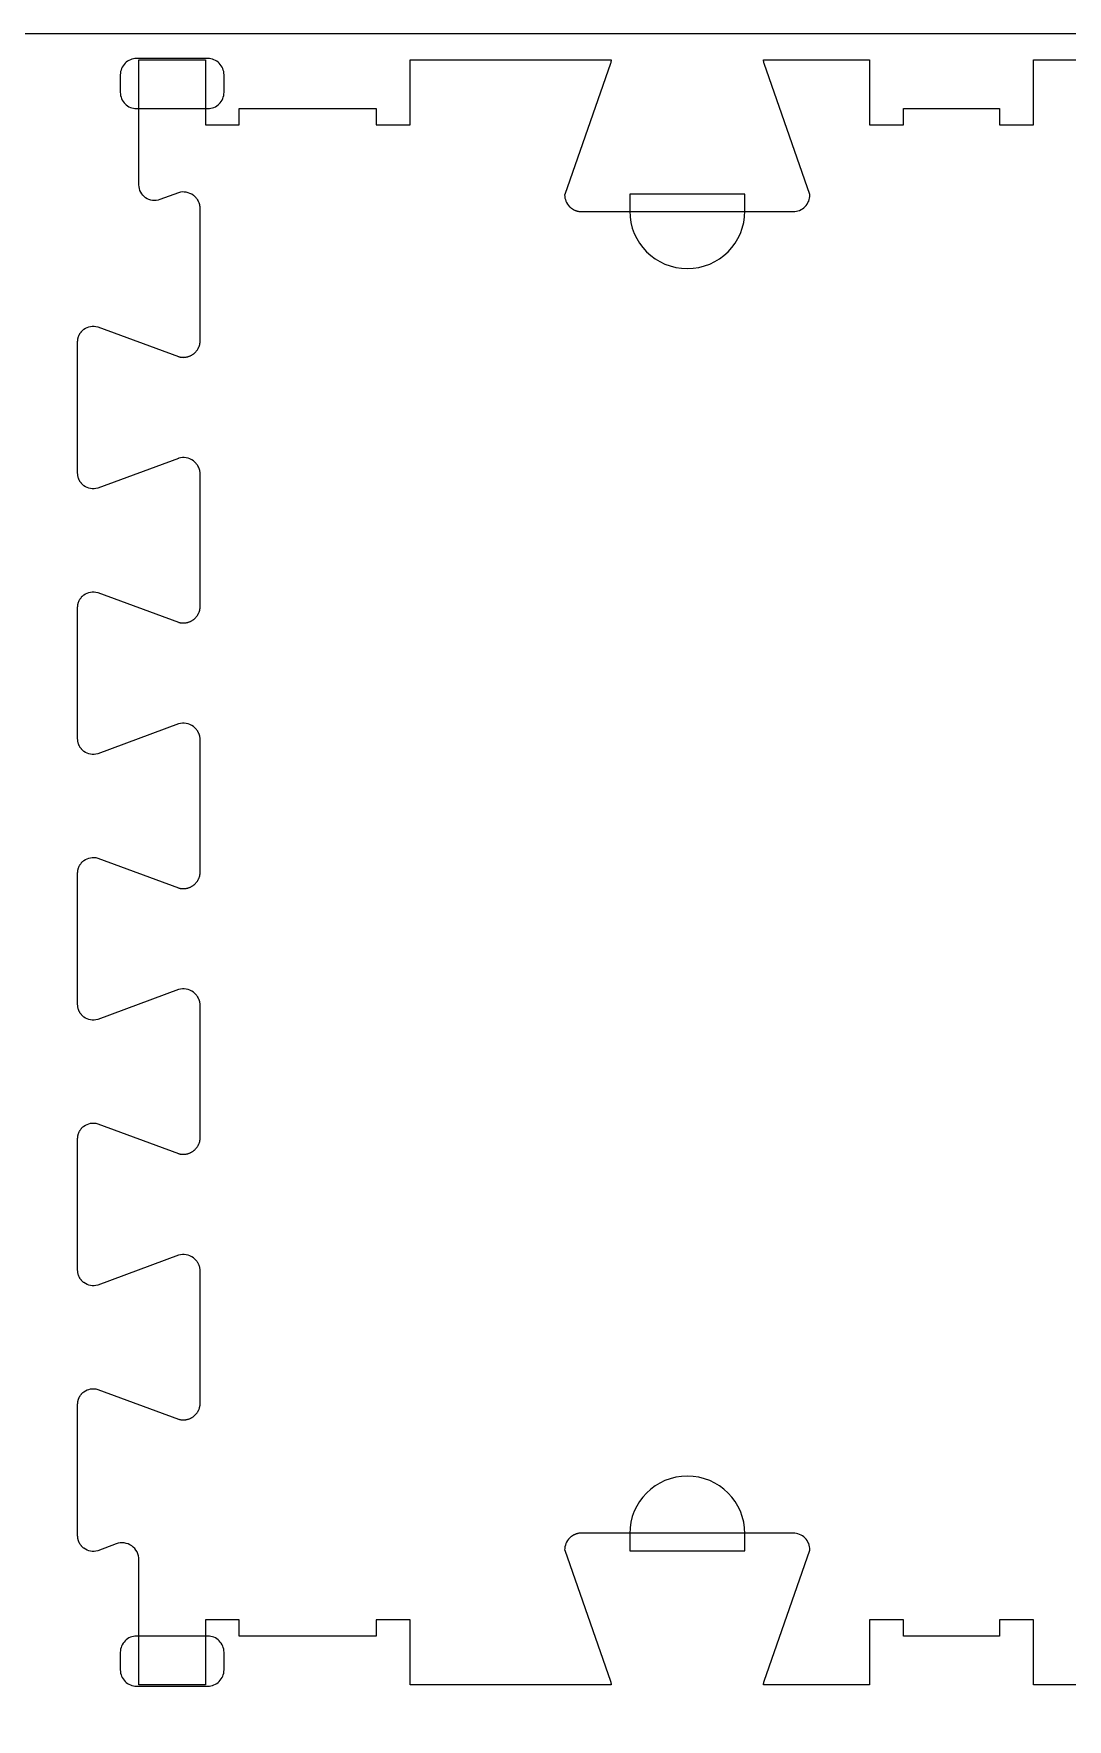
# Model space of a CAD drawing. Extents: x -17068 to -13885, y -84343 to -75479.
# Drawn here: x -15097 to -14715, y -79445 to -78823 of the extents above; entities that cross this region are included whole.
import ezdxf

# ---------------------------------------------------------------- set-up
doc = ezdxf.new("R2010")
doc.units = 0
for name, color, linetype in [('0_SHEET_SPRUCEPLY_2440X122', 1, 'CONTINUOUS'), ('4_ANYTOOL_CUTTHROUGH_OUTSI', 5, 'CONTINUOUS'), ('5_ANYTOOL_HALF_MILL_9MM_IN', 3, 'CONTINUOUS')]:
    doc.layers.add(name, color=color, linetype=linetype)

msp = doc.modelspace()

# ---------------------------------------------------------------- linework, layer by layer
at = {"layer": '0_SHEET_SPRUCEPLY_2440X122'}
msp.add_lwpolyline([(-16696.52, -78822.96), (-16696.52, -80042.96), (-14256.52, -80042.96), (-14256.52, -78822.96)], close=True, dxfattribs=at)
at = {"layer": '4_ANYTOOL_CUTTHROUGH_OUTSI', "color": 5}
msp.add_lwpolyline([(-14688.72, -79432.1), (-14727.82, -79432.1), (-14727.82, -79408.35), (-14727.82, -79408.1), (-14740.32, -79408.1), (-14740.32, -79414.1), (-14775.82, -79414.1), (-14775.82, -79408.1), (-14788.32, -79408.1), (-14788.32, -79432.1), (-14827.42, -79432.1), (-14827.42, -79432.1, -0.061485), (-14827.18, -79430.71), (-14810.28, -79382.43), (-14810.27, -79382.39), (-14810.27, -79382.35), (-14810.27, -79382.35, 0.414214), (-14816.52, -79376.1), (-14894.52, -79376.1), (-14894.67, -79376.1), (-14894.82, -79376.11), (-14894.97, -79376.12), (-14895.12, -79376.13), (-14895.27, -79376.15), (-14895.43, -79376.17), (-14895.58, -79376.19), (-14895.73, -79376.22), (-14895.88, -79376.25), (-14896.03, -79376.29), (-14896.18, -79376.33), (-14896.33, -79376.37), (-14896.48, -79376.42), (-14896.62, -79376.47), (-14896.77, -79376.52), (-14896.91, -79376.58), (-14897.06, -79376.64), (-14897.2, -79376.7), (-14897.34, -79376.77), (-14897.47, -79376.84), (-14897.61, -79376.92), (-14897.74, -79377), (-14897.87, -79377.08), (-14898, -79377.16), (-14898.13, -79377.25), (-14898.25, -79377.34), (-14898.37, -79377.43), (-14898.49, -79377.53), (-14898.61, -79377.63), (-14898.72, -79377.73), (-14898.83, -79377.83), (-14898.94, -79377.93, 0.198912), (-14900.77, -79382.35), (-14900.77, -79382.39), (-14900.76, -79382.43), (-14883.86, -79430.71), (-14883.86, -79430.71, -0.061485), (-14883.63, -79432.1), (-14908.07, -79432.1), (-14957.82, -79432.1), (-14957.82, -79408.1), (-14970.32, -79408.1), (-14970.32, -79414.1), (-15020.82, -79414.1), (-15020.82, -79408.1), (-15033.32, -79408.1), (-15033.32, -79432.1), (-15057.82, -79432.1), (-15057.82, -79385.97), (-15057.82, -79385.97, 0.522088), (-15066.23, -79380.1), (-15073.04, -79382.62, -0.236725), (-15078.11, -79381.72), (-15078.24, -79381.62), (-15078.37, -79381.52), (-15078.49, -79381.41), (-15078.61, -79381.3), (-15078.73, -79381.19), (-15078.85, -79381.07), (-15078.96, -79380.94), (-15079.07, -79380.82), (-15079.18, -79380.69), (-15079.28, -79380.55), (-15079.38, -79380.42), (-15079.48, -79380.28), (-15079.57, -79380.13), (-15079.66, -79379.99), (-15079.74, -79379.84), (-15079.82, -79379.69), (-15079.89, -79379.53), (-15079.96, -79379.38), (-15080.03, -79379.22), (-15080.09, -79379.06), (-15080.14, -79378.9), (-15080.19, -79378.74), (-15080.24, -79378.58), (-15080.28, -79378.41), (-15080.32, -79378.25), (-15080.35, -79378.09), (-15080.37, -79377.92), (-15080.39, -79377.76), (-15080.41, -79377.59), (-15080.42, -79377.43), (-15080.43, -79377.27), (-15080.43, -79377.11), (-15080.43, -79328.6), (-15080.43, -79328.44), (-15080.42, -79328.28), (-15080.41, -79328.11), (-15080.39, -79327.95), (-15080.37, -79327.78), (-15080.35, -79327.62), (-15080.32, -79327.45), (-15080.28, -79327.29), (-15080.24, -79327.13), (-15080.19, -79326.97), (-15080.14, -79326.8), (-15080.09, -79326.64), (-15080.03, -79326.48), (-15079.96, -79326.33), (-15079.89, -79326.17), (-15079.82, -79326.02), (-15079.74, -79325.87), (-15079.66, -79325.72), (-15079.57, -79325.57), (-15079.48, -79325.43), (-15079.38, -79325.29), (-15079.28, -79325.15), (-15079.18, -79325.02), (-15079.07, -79324.89), (-15078.96, -79324.76), (-15078.85, -79324.64), (-15078.73, -79324.52), (-15078.61, -79324.41), (-15078.49, -79324.29), (-15078.37, -79324.19), (-15078.24, -79324.08), (-15078.11, -79323.99, -0.236725), (-15073.04, -79323.09), (-15043.26, -79334.09), (-15043.25, -79334.09), (-15043.25, -79334.09), (-15043.08, -79334.14), (-15042.91, -79334.18), (-15042.74, -79334.22), (-15042.56, -79334.26), (-15042.38, -79334.29), (-15042.21, -79334.31), (-15042.03, -79334.33), (-15041.84, -79334.34), (-15041.66, -79334.35), (-15041.48, -79334.36), (-15041.29, -79334.35), (-15041.11, -79334.35), (-15040.92, -79334.33), (-15040.74, -79334.31), (-15040.56, -79334.29), (-15040.37, -79334.26), (-15040.19, -79334.23), (-15040.01, -79334.19), (-15039.83, -79334.14), (-15039.65, -79334.09), (-15039.48, -79334.03), (-15039.31, -79333.97), (-15039.13, -79333.91), (-15038.97, -79333.84), (-15038.8, -79333.76), (-15038.64, -79333.68), (-15038.48, -79333.6), (-15038.32, -79333.51), (-15038.17, -79333.42), (-15038.02, -79333.32), (-15037.87, -79333.22), (-15037.73, -79333.12), (-15037.59, -79333.01), (-15037.45, -79332.9), (-15037.31, -79332.79), (-15037.18, -79332.66), (-15037.05, -79332.54), (-15036.93, -79332.41), (-15036.8, -79332.28), (-15036.68, -79332.14), (-15036.57, -79332), (-15036.45, -79331.85), (-15036.35, -79331.7), (-15036.24, -79331.55), (-15036.14, -79331.4), (-15036.05, -79331.24), (-15035.96, -79331.08), (-15035.87, -79330.91), (-15035.79, -79330.75), (-15035.72, -79330.58), (-15035.65, -79330.41), (-15035.58, -79330.23), (-15035.52, -79330.06), (-15035.46, -79329.88), (-15035.42, -79329.71), (-15035.37, -79329.53), (-15035.33, -79329.35), (-15035.3, -79329.17), (-15035.27, -79328.99), (-15035.25, -79328.81), (-15035.23, -79328.64), (-15035.22, -79328.46), (-15035.21, -79328.28), (-15035.21, -79328.11), (-15035.21, -79279.6), (-15035.21, -79279.42), (-15035.22, -79279.25), (-15035.23, -79279.07), (-15035.25, -79278.89), (-15035.27, -79278.71), (-15035.3, -79278.53), (-15035.33, -79278.36), (-15035.37, -79278.18), (-15035.41, -79278), (-15035.46, -79277.82), (-15035.52, -79277.65), (-15035.58, -79277.47), (-15035.64, -79277.3), (-15035.72, -79277.13), (-15035.79, -79276.96), (-15035.87, -79276.79), (-15035.96, -79276.63), (-15036.05, -79276.47), (-15036.14, -79276.31), (-15036.24, -79276.15), (-15036.35, -79276), (-15036.45, -79275.85), (-15036.57, -79275.71), (-15036.68, -79275.57), (-15036.8, -79275.43), (-15036.93, -79275.3), (-15037.05, -79275.17), (-15037.18, -79275.04), (-15037.31, -79274.92), (-15037.45, -79274.8), (-15037.59, -79274.69), (-15037.73, -79274.59, 0.237079), (-15043.25, -79273.61), (-15043.26, -79273.62), (-15043.27, -79273.62), (-15073.04, -79284.62), (-15073.04, -79284.62, -0.236725), (-15078.11, -79283.72), (-15078.24, -79283.62), (-15078.37, -79283.52), (-15078.49, -79283.41), (-15078.61, -79283.3), (-15078.73, -79283.19), (-15078.85, -79283.07), (-15078.96, -79282.94), (-15079.07, -79282.82), (-15079.18, -79282.69), (-15079.28, -79282.55), (-15079.38, -79282.42), (-15079.48, -79282.28), (-15079.57, -79282.13), (-15079.66, -79281.99), (-15079.74, -79281.84), (-15079.82, -79281.69), (-15079.89, -79281.53), (-15079.96, -79281.38), (-15080.03, -79281.22), (-15080.09, -79281.06), (-15080.14, -79280.9), (-15080.19, -79280.74), (-15080.24, -79280.58), (-15080.28, -79280.41), (-15080.32, -79280.25), (-15080.35, -79280.09), (-15080.37, -79279.92), (-15080.39, -79279.76), (-15080.41, -79279.59), (-15080.42, -79279.43), (-15080.43, -79279.27), (-15080.43, -79279.11), (-15080.43, -79230.6), (-15080.43, -79230.44), (-15080.42, -79230.28), (-15080.41, -79230.11), (-15080.39, -79229.95), (-15080.37, -79229.78), (-15080.35, -79229.62), (-15080.31, -79229.45), (-15080.28, -79229.29), (-15080.24, -79229.13), (-15080.19, -79228.97), (-15080.14, -79228.8), (-15080.09, -79228.64), (-15080.03, -79228.48), (-15079.96, -79228.33), (-15079.89, -79228.17), (-15079.82, -79228.02), (-15079.74, -79227.87), (-15079.66, -79227.72), (-15079.57, -79227.57), (-15079.48, -79227.43), (-15079.38, -79227.29), (-15079.28, -79227.15), (-15079.18, -79227.02), (-15079.07, -79226.89), (-15078.96, -79226.76), (-15078.85, -79226.64), (-15078.73, -79226.52), (-15078.61, -79226.41), (-15078.49, -79226.29), (-15078.37, -79226.19), (-15078.24, -79226.08), (-15078.11, -79225.99, -0.236725), (-15073.04, -79225.09), (-15043.26, -79236.09), (-15043.25, -79236.09), (-15043.25, -79236.09), (-15043.08, -79236.14), (-15042.91, -79236.18), (-15042.74, -79236.22), (-15042.56, -79236.26), (-15042.38, -79236.29), (-15042.21, -79236.31), (-15042.02, -79236.33), (-15041.84, -79236.34), (-15041.66, -79236.35), (-15041.48, -79236.36), (-15041.29, -79236.35), (-15041.11, -79236.35), (-15040.92, -79236.33), (-15040.74, -79236.31), (-15040.56, -79236.29), (-15040.37, -79236.26), (-15040.19, -79236.23), (-15040.01, -79236.19), (-15039.83, -79236.14), (-15039.65, -79236.09), (-15039.48, -79236.03), (-15039.3, -79235.97), (-15039.13, -79235.91), (-15038.96, -79235.84), (-15038.8, -79235.76), (-15038.64, -79235.68), (-15038.48, -79235.6), (-15038.32, -79235.51), (-15038.16, -79235.42), (-15038.01, -79235.32), (-15037.87, -79235.22), (-15037.73, -79235.12), (-15037.59, -79235.01), (-15037.45, -79234.9), (-15037.31, -79234.79), (-15037.18, -79234.66), (-15037.05, -79234.54), (-15036.93, -79234.41), (-15036.8, -79234.28), (-15036.68, -79234.14), (-15036.57, -79234), (-15036.45, -79233.85), (-15036.35, -79233.7), (-15036.24, -79233.55), (-15036.14, -79233.4), (-15036.05, -79233.24), (-15035.96, -79233.08), (-15035.87, -79232.91), (-15035.79, -79232.75), (-15035.72, -79232.58), (-15035.64, -79232.41), (-15035.58, -79232.23), (-15035.52, -79232.06), (-15035.46, -79231.88), (-15035.41, -79231.71), (-15035.37, -79231.53), (-15035.33, -79231.35), (-15035.3, -79231.17), (-15035.27, -79230.99), (-15035.25, -79230.81), (-15035.23, -79230.64), (-15035.22, -79230.46), (-15035.21, -79230.28), (-15035.21, -79230.11), (-15035.21, -79181.6), (-15035.21, -79181.42), (-15035.22, -79181.25), (-15035.23, -79181.07), (-15035.25, -79180.89), (-15035.27, -79180.71), (-15035.3, -79180.53), (-15035.33, -79180.36), (-15035.37, -79180.18), (-15035.41, -79180), (-15035.46, -79179.82), (-15035.52, -79179.65), (-15035.58, -79179.47), (-15035.64, -79179.3), (-15035.71, -79179.13), (-15035.79, -79178.96), (-15035.87, -79178.79), (-15035.96, -79178.63), (-15036.05, -79178.47), (-15036.14, -79178.31), (-15036.24, -79178.15), (-15036.35, -79178), (-15036.45, -79177.85), (-15036.57, -79177.71), (-15036.68, -79177.57), (-15036.8, -79177.43), (-15036.92, -79177.3), (-15037.05, -79177.17), (-15037.18, -79177.04), (-15037.31, -79176.92), (-15037.45, -79176.8), (-15037.59, -79176.69), (-15037.73, -79176.59, 0.237079), (-15043.25, -79175.61), (-15043.26, -79175.62), (-15043.27, -79175.62), (-15073.04, -79186.62), (-15073.04, -79186.62, -0.236725), (-15078.11, -79185.72), (-15078.24, -79185.62), (-15078.37, -79185.52), (-15078.49, -79185.41), (-15078.61, -79185.3), (-15078.73, -79185.19), (-15078.85, -79185.07), (-15078.96, -79184.94), (-15079.07, -79184.82), (-15079.18, -79184.69), (-15079.28, -79184.55), (-15079.38, -79184.42), (-15079.48, -79184.28), (-15079.57, -79184.13), (-15079.66, -79183.99), (-15079.74, -79183.84), (-15079.82, -79183.69), (-15079.89, -79183.53), (-15079.96, -79183.38), (-15080.03, -79183.22), (-15080.09, -79183.06), (-15080.14, -79182.9), (-15080.19, -79182.74), (-15080.24, -79182.58), (-15080.28, -79182.41), (-15080.31, -79182.25), (-15080.35, -79182.09), (-15080.37, -79181.92), (-15080.39, -79181.76), (-15080.41, -79181.59), (-15080.42, -79181.43), (-15080.43, -79181.27), (-15080.43, -79181.11), (-15080.43, -79132.6), (-15080.43, -79132.44), (-15080.42, -79132.28), (-15080.41, -79132.11), (-15080.39, -79131.95), (-15080.37, -79131.78), (-15080.35, -79131.62), (-15080.31, -79131.45), (-15080.28, -79131.29), (-15080.24, -79131.13), (-15080.19, -79130.97), (-15080.14, -79130.8), (-15080.09, -79130.64), (-15080.03, -79130.48), (-15079.96, -79130.33), (-15079.89, -79130.17), (-15079.82, -79130.02), (-15079.74, -79129.87), (-15079.66, -79129.72), (-15079.57, -79129.57), (-15079.48, -79129.43), (-15079.38, -79129.29), (-15079.28, -79129.15), (-15079.18, -79129.02), (-15079.07, -79128.89), (-15078.96, -79128.76), (-15078.85, -79128.64), (-15078.73, -79128.52), (-15078.61, -79128.41), (-15078.49, -79128.29), (-15078.37, -79128.19), (-15078.24, -79128.08), (-15078.11, -79127.99, -0.236725), (-15073.03, -79127.09), (-15043.26, -79138.09), (-15043.25, -79138.09), (-15043.25, -79138.09), (-15043.08, -79138.14), (-15042.91, -79138.18), (-15042.74, -79138.22), (-15042.56, -79138.26), (-15042.38, -79138.29), (-15042.2, -79138.31), (-15042.02, -79138.33), (-15041.84, -79138.34), (-15041.66, -79138.35), (-15041.48, -79138.36), (-15041.29, -79138.35), (-15041.11, -79138.35), (-15040.92, -79138.33), (-15040.74, -79138.31), (-15040.56, -79138.29), (-15040.37, -79138.26), (-15040.19, -79138.23), (-15040.01, -79138.19), (-15039.83, -79138.14), (-15039.65, -79138.09), (-15039.48, -79138.03), (-15039.3, -79137.97), (-15039.13, -79137.91), (-15038.96, -79137.84), (-15038.8, -79137.76), (-15038.63, -79137.68), (-15038.47, -79137.6), (-15038.32, -79137.51), (-15038.16, -79137.42), (-15038.01, -79137.32), (-15037.87, -79137.22), (-15037.73, -79137.12), (-15037.59, -79137.01), (-15037.45, -79136.9), (-15037.31, -79136.79), (-15037.18, -79136.66), (-15037.05, -79136.54), (-15036.92, -79136.41), (-15036.8, -79136.28), (-15036.68, -79136.14), (-15036.57, -79136), (-15036.45, -79135.85), (-15036.35, -79135.7), (-15036.24, -79135.55), (-15036.14, -79135.4), (-15036.05, -79135.24), (-15035.96, -79135.08), (-15035.87, -79134.91), (-15035.79, -79134.75), (-15035.71, -79134.58), (-15035.64, -79134.41), (-15035.58, -79134.23), (-15035.52, -79134.06), (-15035.46, -79133.88), (-15035.41, -79133.71), (-15035.37, -79133.53), (-15035.33, -79133.35), (-15035.3, -79133.17), (-15035.27, -79132.99), (-15035.25, -79132.81), (-15035.23, -79132.64), (-15035.22, -79132.46), (-15035.21, -79132.28), (-15035.21, -79132.11), (-15035.21, -79083.6), (-15035.21, -79083.42), (-15035.22, -79083.25), (-15035.23, -79083.07), (-15035.25, -79082.89), (-15035.27, -79082.71), (-15035.3, -79082.53), (-15035.33, -79082.36), (-15035.37, -79082.18), (-15035.41, -79082), (-15035.46, -79081.82), (-15035.52, -79081.65), (-15035.58, -79081.47), (-15035.64, -79081.3), (-15035.71, -79081.13), (-15035.79, -79080.96), (-15035.87, -79080.79), (-15035.96, -79080.63), (-15036.05, -79080.47), (-15036.14, -79080.31), (-15036.24, -79080.15), (-15036.35, -79080), (-15036.45, -79079.85), (-15036.57, -79079.71), (-15036.68, -79079.57), (-15036.8, -79079.43), (-15036.92, -79079.3), (-15037.05, -79079.17), (-15037.18, -79079.04), (-15037.31, -79078.92), (-15037.45, -79078.8), (-15037.59, -79078.69), (-15037.72, -79078.59, 0.237079), (-15043.25, -79077.61), (-15043.26, -79077.62), (-15043.27, -79077.62), (-15073.03, -79088.62), (-15073.03, -79088.62, -0.236725), (-15078.11, -79087.72), (-15078.24, -79087.62), (-15078.37, -79087.52), (-15078.49, -79087.41), (-15078.61, -79087.3), (-15078.73, -79087.19), (-15078.85, -79087.07), (-15078.96, -79086.94), (-15079.07, -79086.82), (-15079.18, -79086.69), (-15079.28, -79086.55), (-15079.38, -79086.42), (-15079.48, -79086.28), (-15079.57, -79086.13), (-15079.66, -79085.99), (-15079.74, -79085.84), (-15079.82, -79085.69), (-15079.89, -79085.53), (-15079.96, -79085.38), (-15080.03, -79085.22), (-15080.09, -79085.06), (-15080.14, -79084.9), (-15080.19, -79084.74), (-15080.24, -79084.58), (-15080.28, -79084.41), (-15080.31, -79084.25), (-15080.35, -79084.09), (-15080.37, -79083.92), (-15080.39, -79083.76), (-15080.41, -79083.59), (-15080.42, -79083.43), (-15080.43, -79083.27), (-15080.43, -79083.11), (-15080.43, -79034.6), (-15080.43, -79034.44), (-15080.42, -79034.28), (-15080.41, -79034.11), (-15080.39, -79033.95), (-15080.37, -79033.78), (-15080.34, -79033.62), (-15080.31, -79033.45), (-15080.28, -79033.29), (-15080.24, -79033.13), (-15080.19, -79032.97), (-15080.14, -79032.8), (-15080.09, -79032.64), (-15080.03, -79032.48), (-15079.96, -79032.33), (-15079.89, -79032.17), (-15079.82, -79032.02), (-15079.74, -79031.87), (-15079.66, -79031.72), (-15079.57, -79031.57), (-15079.48, -79031.43), (-15079.38, -79031.29), (-15079.28, -79031.15), (-15079.18, -79031.02), (-15079.07, -79030.89), (-15078.96, -79030.76), (-15078.85, -79030.64), (-15078.73, -79030.52), (-15078.61, -79030.41), (-15078.49, -79030.29), (-15078.37, -79030.19), (-15078.24, -79030.08), (-15078.11, -79029.99, -0.236725), (-15073.03, -79029.09), (-15043.26, -79040.09), (-15043.25, -79040.09), (-15043.25, -79040.09), (-15043.08, -79040.14), (-15042.91, -79040.18), (-15042.74, -79040.22), (-15042.56, -79040.26), (-15042.38, -79040.29), (-15042.2, -79040.31), (-15042.02, -79040.33), (-15041.84, -79040.34), (-15041.66, -79040.35), (-15041.48, -79040.36), (-15041.29, -79040.35), (-15041.11, -79040.35), (-15040.92, -79040.33), (-15040.74, -79040.31), (-15040.56, -79040.29), (-15040.37, -79040.26), (-15040.19, -79040.23), (-15040.01, -79040.19), (-15039.83, -79040.14), (-15039.65, -79040.09), (-15039.48, -79040.03), (-15039.3, -79039.97), (-15039.13, -79039.91), (-15038.96, -79039.84), (-15038.8, -79039.76), (-15038.63, -79039.68), (-15038.47, -79039.6), (-15038.32, -79039.51), (-15038.16, -79039.42), (-15038.01, -79039.32), (-15037.87, -79039.22), (-15037.72, -79039.12), (-15037.59, -79039.01), (-15037.45, -79038.9), (-15037.31, -79038.79), (-15037.18, -79038.66), (-15037.05, -79038.54), (-15036.92, -79038.41), (-15036.8, -79038.28), (-15036.68, -79038.14), (-15036.57, -79038), (-15036.45, -79037.85), (-15036.35, -79037.7), (-15036.24, -79037.55), (-15036.14, -79037.4), (-15036.05, -79037.24), (-15035.96, -79037.08), (-15035.87, -79036.91), (-15035.79, -79036.75), (-15035.71, -79036.58), (-15035.64, -79036.41), (-15035.58, -79036.23), (-15035.52, -79036.06), (-15035.46, -79035.88), (-15035.41, -79035.71), (-15035.37, -79035.53), (-15035.33, -79035.35), (-15035.3, -79035.17), (-15035.27, -79034.99), (-15035.25, -79034.81), (-15035.23, -79034.64), (-15035.22, -79034.46), (-15035.21, -79034.28), (-15035.21, -79034.11), (-15035.21, -78985.6), (-15035.21, -78985.42), (-15035.22, -78985.25), (-15035.23, -78985.07), (-15035.25, -78984.89), (-15035.27, -78984.71), (-15035.3, -78984.53), (-15035.33, -78984.36), (-15035.37, -78984.18), (-15035.41, -78984), (-15035.46, -78983.82), (-15035.52, -78983.65), (-15035.58, -78983.47), (-15035.64, -78983.3), (-15035.71, -78983.13), (-15035.79, -78982.96), (-15035.87, -78982.79), (-15035.96, -78982.63), (-15036.05, -78982.47), (-15036.14, -78982.31), (-15036.24, -78982.15), (-15036.34, -78982), (-15036.45, -78981.85), (-15036.57, -78981.71), (-15036.68, -78981.57), (-15036.8, -78981.43), (-15036.92, -78981.3), (-15037.05, -78981.17), (-15037.18, -78981.04), (-15037.31, -78980.92), (-15037.45, -78980.8), (-15037.58, -78980.69), (-15037.72, -78980.59, 0.237079), (-15043.25, -78979.61), (-15043.26, -78979.62), (-15043.27, -78979.62), (-15073.03, -78990.62), (-15073.03, -78990.62, -0.236725), (-15078.11, -78989.72), (-15078.24, -78989.62), (-15078.37, -78989.52), (-15078.49, -78989.41), (-15078.61, -78989.3), (-15078.73, -78989.19), (-15078.85, -78989.07), (-15078.96, -78988.94), (-15079.07, -78988.82), (-15079.18, -78988.69), (-15079.28, -78988.55), (-15079.38, -78988.42), (-15079.48, -78988.28), (-15079.57, -78988.13), (-15079.66, -78987.99), (-15079.74, -78987.84), (-15079.82, -78987.69), (-15079.89, -78987.53), (-15079.96, -78987.38), (-15080.03, -78987.22), (-15080.09, -78987.06), (-15080.14, -78986.9), (-15080.19, -78986.74), (-15080.24, -78986.58), (-15080.28, -78986.41), (-15080.31, -78986.25), (-15080.34, -78986.09), (-15080.37, -78985.92), (-15080.39, -78985.76), (-15080.41, -78985.59), (-15080.42, -78985.43), (-15080.43, -78985.27), (-15080.43, -78985.11), (-15080.43, -78936.6), (-15080.43, -78936.44), (-15080.42, -78936.28), (-15080.41, -78936.11), (-15080.39, -78935.95), (-15080.37, -78935.78), (-15080.34, -78935.62), (-15080.31, -78935.45), (-15080.28, -78935.29), (-15080.24, -78935.13), (-15080.19, -78934.97), (-15080.14, -78934.8), (-15080.09, -78934.64), (-15080.03, -78934.48), (-15079.96, -78934.33), (-15079.89, -78934.17), (-15079.82, -78934.02), (-15079.74, -78933.87), (-15079.65, -78933.72), (-15079.57, -78933.57), (-15079.48, -78933.43), (-15079.38, -78933.29), (-15079.28, -78933.15), (-15079.18, -78933.02), (-15079.07, -78932.89), (-15078.96, -78932.76), (-15078.85, -78932.64), (-15078.73, -78932.52), (-15078.61, -78932.41), (-15078.49, -78932.29), (-15078.37, -78932.19), (-15078.24, -78932.08), (-15078.11, -78931.99, -0.236725), (-15073.03, -78931.09), (-15043.26, -78942.09), (-15043.25, -78942.09), (-15043.25, -78942.09), (-15043.08, -78942.14), (-15042.91, -78942.18), (-15042.74, -78942.22), (-15042.56, -78942.26), (-15042.38, -78942.29), (-15042.2, -78942.31), (-15042.02, -78942.33), (-15041.84, -78942.34), (-15041.66, -78942.35), (-15041.48, -78942.36), (-15041.29, -78942.35), (-15041.11, -78942.35), (-15040.92, -78942.33), (-15040.74, -78942.31), (-15040.56, -78942.29), (-15040.37, -78942.26), (-15040.19, -78942.23), (-15040.01, -78942.19), (-15039.83, -78942.14), (-15039.65, -78942.09), (-15039.48, -78942.03), (-15039.3, -78941.97), (-15039.13, -78941.91), (-15038.96, -78941.84), (-15038.8, -78941.76), (-15038.63, -78941.68), (-15038.47, -78941.6), (-15038.32, -78941.51), (-15038.16, -78941.42), (-15038.01, -78941.32), (-15037.87, -78941.22), (-15037.72, -78941.12), (-15037.58, -78941.01), (-15037.45, -78940.9), (-15037.31, -78940.79), (-15037.18, -78940.66), (-15037.05, -78940.54), (-15036.92, -78940.41), (-15036.8, -78940.28), (-15036.68, -78940.14), (-15036.57, -78940), (-15036.45, -78939.85), (-15036.34, -78939.7), (-15036.24, -78939.55), (-15036.14, -78939.4), (-15036.05, -78939.24), (-15035.96, -78939.08), (-15035.87, -78938.91), (-15035.79, -78938.75), (-15035.71, -78938.58), (-15035.64, -78938.41), (-15035.58, -78938.23), (-15035.52, -78938.06), (-15035.46, -78937.88), (-15035.41, -78937.71), (-15035.37, -78937.53), (-15035.33, -78937.35), (-15035.3, -78937.17), (-15035.27, -78936.99), (-15035.25, -78936.81), (-15035.23, -78936.64), (-15035.22, -78936.46), (-15035.21, -78936.28), (-15035.21, -78936.11), (-15035.2, -78887.6), (-15035.21, -78887.42), (-15035.21, -78887.25), (-15035.23, -78887.07), (-15035.24, -78886.89), (-15035.27, -78886.71), (-15035.3, -78886.53), (-15035.33, -78886.36), (-15035.37, -78886.18), (-15035.41, -78886), (-15035.46, -78885.82), (-15035.52, -78885.65), (-15035.58, -78885.47), (-15035.64, -78885.3), (-15035.71, -78885.13), (-15035.79, -78884.96), (-15035.87, -78884.79), (-15035.96, -78884.63), (-15036.05, -78884.47), (-15036.14, -78884.31), (-15036.24, -78884.15), (-15036.34, -78884), (-15036.45, -78883.85), (-15036.56, -78883.71), (-15036.68, -78883.57), (-15036.8, -78883.43), (-15036.92, -78883.3), (-15037.05, -78883.17), (-15037.18, -78883.04), (-15037.31, -78882.92), (-15037.45, -78882.8), (-15037.58, -78882.69), (-15037.72, -78882.59, 0.237079), (-15043.25, -78881.61), (-15043.26, -78881.62), (-15043.27, -78881.62), (-15050.07, -78884.13), (-15050.07, -78884.13, -0.522087), (-15057.82, -78878.74), (-15057.82, -78832.6), (-15033.32, -78832.6), (-15033.32, -78856.6), (-15020.82, -78856.6), (-15020.82, -78850.6), (-14970.32, -78850.6), (-14970.32, -78856.6), (-14957.82, -78856.6), (-14957.82, -78832.6), (-14908.07, -78832.6), (-14883.63, -78832.6), (-14883.63, -78832.6, -0.061485), (-14883.86, -78833.99), (-14900.76, -78882.27), (-14900.77, -78882.31), (-14900.77, -78882.35), (-14900.77, -78882.35, 0.198912), (-14898.94, -78886.77), (-14898.83, -78886.88), (-14898.72, -78886.98), (-14898.61, -78887.08), (-14898.49, -78887.18), (-14898.37, -78887.27), (-14898.25, -78887.36), (-14898.13, -78887.45), (-14898, -78887.54), (-14897.87, -78887.63), (-14897.74, -78887.71), (-14897.61, -78887.79), (-14897.47, -78887.86), (-14897.34, -78887.93), (-14897.2, -78888), (-14897.06, -78888.07), (-14896.91, -78888.13), (-14896.77, -78888.18), (-14896.62, -78888.24), (-14896.48, -78888.29), (-14896.33, -78888.34), (-14896.18, -78888.38), (-14896.03, -78888.42), (-14895.88, -78888.45), (-14895.73, -78888.48), (-14895.58, -78888.51), (-14895.43, -78888.54), (-14895.27, -78888.56), (-14895.12, -78888.57), (-14894.97, -78888.59), (-14894.82, -78888.59), (-14894.67, -78888.6), (-14894.52, -78888.6), (-14816.52, -78888.6, 0.414214), (-14810.27, -78882.35), (-14810.27, -78882.31), (-14810.28, -78882.27), (-14827.18, -78833.99), (-14827.18, -78833.99, -0.061485), (-14827.42, -78832.6), (-14788.32, -78832.6), (-14788.32, -78856.35), (-14788.32, -78856.6), (-14775.82, -78856.6), (-14775.82, -78850.6), (-14740.32, -78850.6), (-14740.32, -78856.6), (-14727.82, -78856.6), (-14727.82, -78856.35), (-14727.82, -78832.6), (-14688.72, -78832.6)], format="xyb", dxfattribs=at)
at = {"layer": '5_ANYTOOL_HALF_MILL_9MM_IN', "color": 3}
for points in [[(-15058.69, -78832.1, 0.414214), (-15064.69, -78838.1), (-15064.69, -78844.6, 0.414214), (-15058.69, -78850.6), (-15032.44, -78850.6, 0.414214), (-15026.44, -78844.6), (-15026.44, -78838.1, 0.414214), (-15032.44, -78832.1)], [(-14876.77, -78888.35, 1), (-14834.27, -78888.35), (-14834.27, -78888.1), (-14834.27, -78882.1), (-14876.77, -78882.1), (-14876.77, -78888.1), (-14876.77, -78888.35)], [(-14834.27, -79376.35, 1), (-14876.77, -79376.35), (-14876.77, -79376.6), (-14876.77, -79382.6), (-14834.27, -79382.6), (-14834.27, -79376.6), (-14834.27, -79376.35)], [(-15058.69, -79414.1, 0.414214), (-15064.69, -79420.1), (-15064.69, -79426.6, 0.414214), (-15058.69, -79432.6), (-15032.44, -79432.6, 0.414214), (-15026.44, -79426.6), (-15026.44, -79420.1, 0.414214), (-15032.44, -79414.1)]]:
    msp.add_lwpolyline(points, format="xyb", close=True, dxfattribs=at)

doc.saveas('drawing.dxf')
